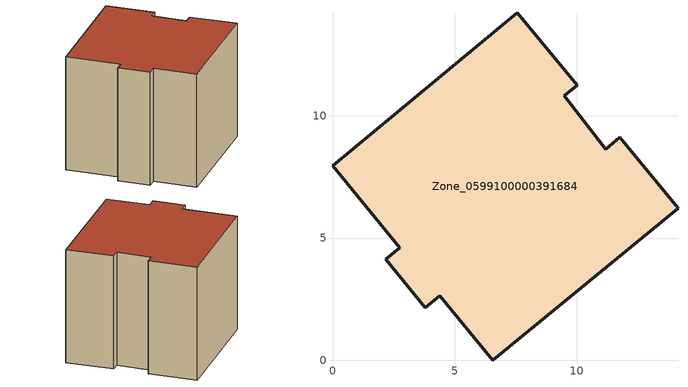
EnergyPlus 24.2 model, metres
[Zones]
Zone_0599100000391684
 floor ground (C_G): 14.14,6.21 6.55,0 4.38,2.64 3.79,2.15 2.18,4.12 2.76,4.6 0,7.96 7.57,14.22 10.02,11.25 9.48,10.82 11.18,8.64 11.75,9.12 z0
 wall outside (C_F): 2.18,4.12 3.79,2.15 4.38,2.64 6.55,0 14.14,6.21 11.75,9.12 11.18,8.64 9.48,10.82 10.02,11.25 7.57,14.22 0,7.96 2.76,4.6 2.18,4.12 z0:9.28
 roof outside (C_R): 7.57,14.22 0,7.96 2.76,4.6 2.18,4.12 3.79,2.15 4.38,2.64 6.55,0 14.14,6.21 11.75,9.12 11.18,8.64 9.48,10.82 10.02,11.25 z9.28
[BUILDING]
Pand.0599100000391684: North Axis=0; Terrain=City; Loads Convergence Tolerance Value=0.04; Temperature Convergence Tolerance Value=0.4; Solar Distribution=FullExterior; Maximum Number of Warmup Days=25; Minimum Number of Warmup Days=1
[Site:Location]
Rotterdam.The.Hague.AP_ZH_NLD Design_Conditions: Latitude=51.96; Longitude=4.45; Time Zone=1; Elevation=-4.5
[SITE:GROUNDTEMPERATURE:BUILDINGSURFACE]
18, 18, 18, 18, 18, 18, 18, 18, 18, 18, 18, 18
[MATERIAL] Thermal Absorptance=0.9; Solar Absorptance=0.7; Visible Absorptance=0.7
Name | Roughness | Thickness | Conductivity | Density | Specific Heat
G.TI.1946 | MediumSmooth | 0.15 | 1 | 540 | 1210
F.TI.1946 | Rough | 0.3 | 0.857143 | 1920 | 840
R.TI.1946 | MediumRough | 0.2 | 0.1 | 1500 | 1000
[CONSTRUCTION]
C_G: G.TI.1946
C_F: F.TI.1946
C_R: R.TI.1946
[ZONE]
Zone_0599100000391684: Type=1; Multiplier=1; Ceiling Height=Autocalculate; Volume=Autocalculate; Floor Area=autocalculate; Part of Total Floor Area=Yes
[ZONEINFILTRATION:DESIGNFLOWRATE]
Infil_Zone_0599100000391684: Zone or ZoneList or Space or SpaceList=Zone_0599100000391684; Schedule=AlwaysOn; Design Flow Rate Calculation Method=Flow/Area; Flow Rate per Floor Area=0.003; Constant Term Coefficient=1; Temperature Term Coefficient=0; Velocity Term Coefficient=0; Velocity Squared Term Coefficient=0
[HVACTEMPLATE:ZONE:IDEALLOADSAIRSYSTEM]
Zone_0599100000391684: Maximum Heating Supply Air Temperature=50; Minimum Cooling Supply Air Temperature=13; Maximum Heating Supply Air Humidity Ratio=0.0156; Minimum Cooling Supply Air Humidity Ratio=0.0077; Heating Limit=NoLimit; Cooling Limit=NoLimit; Dehumidification Control Type=ConstantSensibleHeatRatio; Cooling Sensible Heat Ratio=0.7; Dehumidification Setpoint=60; Humidification Control Type=None; Humidification Setpoint=30; Outdoor Air Method=None; Outdoor Air Flow Rate per Person=0.00944; Outdoor Air Flow Rate per Zone Floor Area=0; Outdoor Air Flow Rate per Zone=0; Demand Controlled Ventilation Type=None; Outdoor Air Economizer Type=NoEconomizer; Heat Recovery Type=None; Sensible Heat Recovery Effectiveness=0.7; Latent Heat Recovery Effectiveness=0.65
[ZONECONTROL:THERMOSTAT]
ThermostatControl_Zone_0599100000391684: Zone or ZoneList=Zone_0599100000391684; Control Type Schedule=DualSetpointControlType; Control 1=Thermostat_Zone_0599100000391684; Temperature Difference Between Cutout And Setpoint=0
[THERMOSTATSETPOINT:DUALSETPOINT]
Thermostat_Zone_0599100000391684: Heating Setpoint Temperature Schedule=HeatingSetpoint_Zone_0599100000391684; Cooling Setpoint Temperature Schedule=CoolingSetpoint_Zone_0599100000391684
[SCHEDULE:COMPACT]
HeatingSetpoint_Zone_0599100000391684: Through: 12/31, For: AllDays, Until: 24:00, 21
CoolingSetpoint_Zone_0599100000391684: Through: 12/31, For: AllDays, Until: 24:00, 24
DualSetpointControlType: Through: 12/31, For: AllDays, Until: 24:00, 4
AlwaysOn: Through: 12/31, For: AllDays, Until: 24:00, 1
